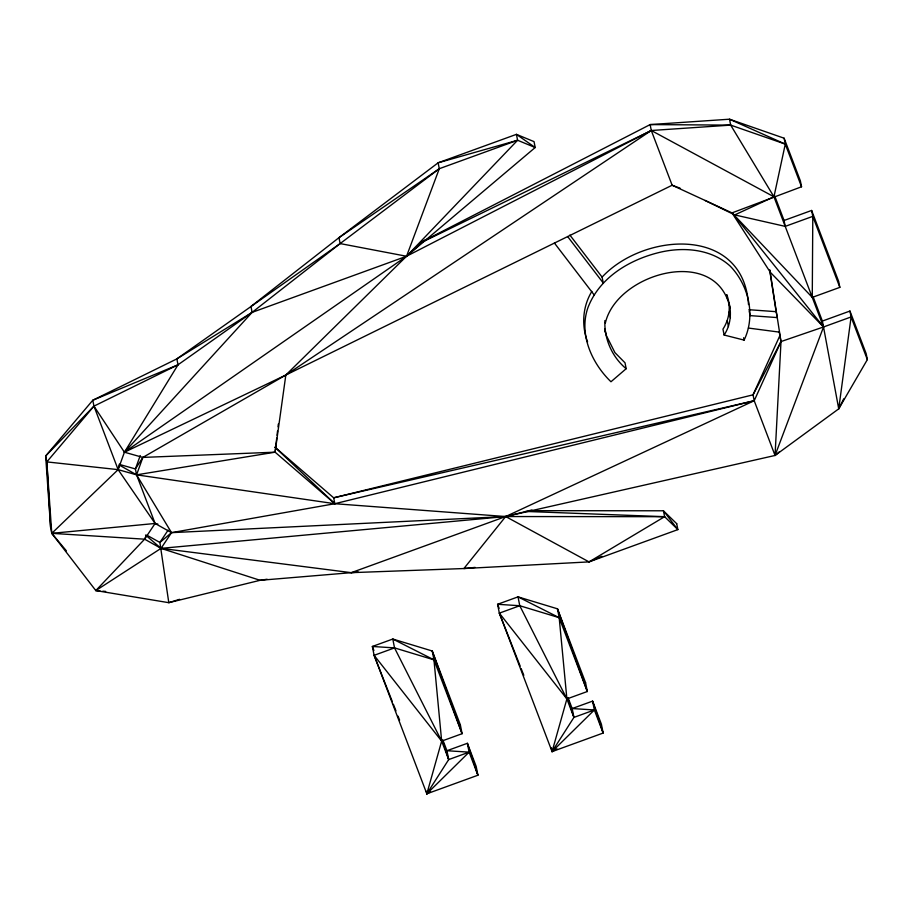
<?xml version="1.0" encoding="UTF-8"?>
<svg xmlns="http://www.w3.org/2000/svg" width="913" height="913" viewBox="0 0 913 913"><rect width="100%" height="100%" fill="white"/><g stroke="black" fill="none" stroke-linecap="round" stroke-linejoin="round"><path stroke-width="1.37" d="M812.262 297.387L812.798 216.358L811.634 210.458L784.062 220.478L785.214 226.378L812.798 216.358L839.834 287.367L812.262 297.387L733.344 214.247L823.526 326.968L838.727 408.853L775.046 455.461L505.676 516.541L351.243 572.668L260.091 580.303L168.802 602.683L95.808 590.574L51.767 533.34L50.614 527.44L45.65 455.998L92.795 400.236L176.86 358.889L252.114 312.372L340.138 243.577L439.29 168.711L517.591 140.26L535.189 147.518L406.547 256.256L285.826 375.038L142.862 457.413L135.409 468.94L136.573 474.84L155.096 523.469L171.518 532.656L505.676 516.541L664.618 516.69L677.868 529.608L589.022 561.894L463.895 568.537L351.243 572.668L161.042 548.359L144.619 539.184L51.767 533.34L46.814 461.898L45.65 455.998L93.948 406.148L178.024 364.801L252.114 312.372L406.547 256.256L651.289 130.502L730.674 125.115L785.283 144.117L801.534 186.777L732.009 212.889L672.139 185.236L651.289 130.502L650.136 124.59L729.51 119.204L784.119 138.205L800.37 180.865L801.534 186.777M726.874 294.888C731.085 306.163 729.578 319.082 722.959 329.125L724.123 335.025L744.106 340.104C755.896 315.693 748.728 285.233 730.252 266.162C711.775 249.249 684.716 246.784 661.16 252.022C630.415 259.03 599.556 277.073 587.881 307.807C578.716 334.306 591.818 363.237 610.968 381.76L626.17 368.715C612.087 357.029 604.041 338.746 604.908 320.577M531.937 509.979L505.676 516.541L334.831 503.714L275.098 452.186L276.719 438.103M277.038 435.296L277.529 431.073M278.009 426.85L278.339 424.031M849.946 311.048L866.186 353.708L867.35 359.608L838.727 408.853L851.099 316.948L849.946 311.048L822.373 321.068L823.526 326.968L775.046 455.461L754.206 400.727L753.042 394.827L779.85 335.664L779.223 331.647M50.614 527.44L46.814 461.898L118.131 469.636L136.573 474.84L275.098 452.186L285.826 375.038L651.289 130.502L773.95 196.797L823.526 326.968L851.099 316.948L867.35 359.608M705.019 200.426L734.748 214.909L773.95 196.797L785.283 144.117L784.119 138.205M66.364 550.813L51.767 533.34L118.131 469.636L119.341 464.146M724.123 335.025C730.537 325.427 731.815 313.353 728.905 302.317M430.537 791.731L426.839 793.796L441.664 741.116L433.96 659.848L432.226 650.992L392.795 639.043L372.367 646.472L374.113 655.329L426.839 793.796L477.91 775.228L476.164 766.372L467.376 743.296L446.948 750.726L448.694 759.582L426.839 793.796L426.348 791.263M556.998 748.865L552.068 751.616L566.893 698.936L559.19 617.667L557.455 608.811L518.025 596.862L497.596 604.292L499.343 613.148L552.068 751.616L603.139 733.048L601.393 724.192L592.605 701.116L572.177 708.545L573.923 717.401L552.068 751.616L551.326 747.815M605.376 322.94C616.834 272.987 716.956 244.73 730.058 308.217M157.869 524.073L155.096 523.469L118.131 469.636L124.419 452.209L178.024 364.801L176.86 358.889L340.138 243.577L406.547 256.256L424.454 240.153M140.248 455.53L135.409 468.94L119.614 464.477M275.098 452.186L142.862 457.413L136.573 474.84L171.518 532.656L161.042 548.359L95.808 590.574L100.042 590.939M406.547 256.256L439.29 168.711L438.126 162.811L516.427 134.359L534.037 141.618L535.189 147.518L516.427 134.359L517.591 140.26L406.547 256.256L124.419 452.209L93.948 406.148L92.795 400.236L178.024 364.801M95.808 590.574L144.619 539.184L146.263 535.372M591.875 291.373C582.562 306.494 581.364 325.485 587.595 341.998M838.727 408.853L843.726 398.833M144.619 539.184L155.096 523.469L51.767 533.34M168.118 530.111L159.889 542.459L168.802 602.683L179.564 599.305M46.814 461.898L93.948 406.148L118.131 469.636M142.862 457.413L124.419 452.209L252.114 312.372L250.961 306.471L338.974 237.665L438.126 162.811L517.591 140.26M426.839 793.796L469.122 752.152L467.376 743.296L477.91 775.228L469.122 752.152L446.948 750.726L442.931 740.169M552.068 751.616L594.352 709.972L592.605 701.116L603.139 733.048L594.352 709.972L572.177 708.545L568.16 697.989M567.658 236.558L603.253 283.007L602.101 277.096C643.791 232.313 743.513 225.431 748.5 304.565M779.36 451.844L775.046 455.461L781.003 341.565L769.807 269.871M439.29 168.711L338.974 237.665L340.138 243.577M145.532 535.052L161.042 548.359L505.676 516.541L589.022 561.894L664.618 516.69L663.454 510.789L530.054 510.664M421.874 241.877L650.136 124.59L730.674 125.115L773.95 196.797M420.756 242.858L651.289 130.502M124.419 452.209L285.826 375.038L672.139 185.236L680.139 188.204M589.022 561.894L601.918 556.279M374.113 655.329L394.53 647.899L433.96 659.848L462.092 733.698L441.664 741.116L374.113 655.329L392.316 701.618M499.343 613.148L519.759 605.73L559.19 617.667L587.321 691.518L566.893 698.936L499.343 613.148L520.148 666.045M433.96 659.848L392.795 639.043L394.53 647.899L441.664 741.116L448.694 759.582L469.122 752.152M559.19 617.667L518.025 596.862L519.759 605.73L566.893 698.936L573.923 717.401L594.352 709.972M146.982 535.246L159.889 542.459L171.518 532.656L334.831 503.714L754.206 400.727L781.003 341.565L779.85 335.664M267.121 579.241L260.091 580.303L161.042 548.359M475.159 567.395L463.895 568.537L505.676 516.541L754.206 400.727L333.667 497.813L275.007 447.199M351.243 572.668L358.295 572.029M525.762 511.44L664.618 516.69M519.759 605.73L497.596 604.292L499.126 608.286M394.53 647.899L372.367 646.472L373.896 650.467M748.922 309.712L776.13 311.675L777.294 317.587L750.087 315.624L749.162 310.899M102.849 591.19L105.668 591.43M748.443 328.064L779.405 332.127M732.009 212.889L770.264 272.234L823.526 326.968L781.003 341.565L753.042 394.827L333.667 497.813L334.831 503.714L136.573 474.84L119.42 465.128M734.748 214.909L785.214 226.378M785.283 144.117L729.51 119.204L730.674 125.115M274.973 447.256L334.831 503.714M569.895 235.086L602.101 277.096M554.431 243.063L594.18 294.933M521.197 668.693L523.8 675.3M393.366 704.265L395.968 710.873M398.045 716.157L399.609 720.129M811.634 210.458L838.682 281.455L839.834 287.367M774.749 196.033L784.062 220.478M813.061 296.622L822.373 321.068M567.658 697.886L573.923 717.401M442.428 740.066L448.694 759.582M604.748 328.988L606.437 335.71L614.94 352.635L625.017 362.815L626.17 368.715M743.639 337.742L744.106 340.104M726.668 294.773L727.364 298.323M729.259 311.732L730.411 317.644M727.273 320.668L728.437 326.58M604.771 329.833L605.228 332.195M769.75 270.453L776.13 311.675M676.716 523.697L663.454 510.789L677.868 529.608L676.716 523.697M585.575 682.662L557.455 608.811L587.321 691.518L585.575 682.662M460.346 724.831L432.226 650.992L462.092 733.698L460.346 724.831"/></g></svg>
